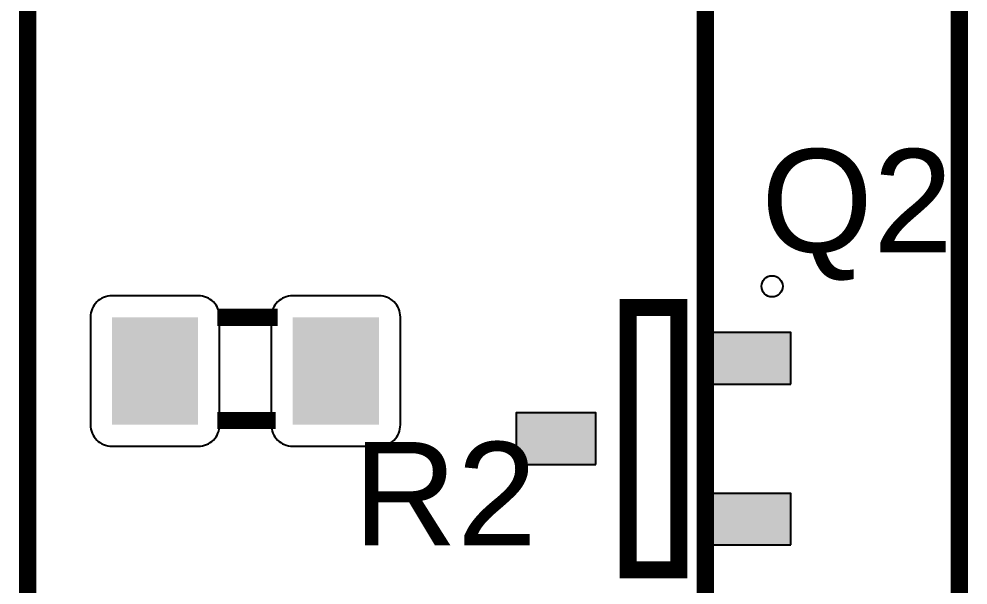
# Model space of a CAD drawing. Header units: inches. Extents: x 15 to 148, y 10 to 111.
# Drawn here: x 142.008 to 143, y 99.307 to 99.9 of the extents above; entities that cross this region are included whole.
import ezdxf

# ---------------------------------------------------------------- set-up
doc = ezdxf.new("R2010")
doc.units = ezdxf.units.IN
doc.header["$MEASUREMENT"] = 0
doc.layers.add('BLK_12AWG', color=7, linetype='Continuous')

# ---------------------------------------------------------------- blocks, each defined once
blk = doc.blocks.new('RPAD')
blk.add_trace([(-0.5, -0.5), (-0.5, 0.5), (0.5, -0.5), (0.5, 0.5)])
blk = doc.blocks.new('CEGHSD')
for points, const_width in [([(136.80954, 102.30923), (136.80954, 99.55332)], 0.008), ([(136.80954, 102.30923), (136.80954, 99.55332)], 0.008), ([(136.80954, 102.30923), (136.80954, 99.55332)], 0.008), ([(136.69143, 101.98443), (136.69143, 99.87813)], 0.008), ([(136.69143, 101.98443), (136.69143, 99.87813)], 0.008), ([(136.69143, 101.98443), (136.69143, 99.87813)], 0.008), ([(136.37647, 101.65962), (136.37647, 100.20293)], 0.008), ([(136.37647, 101.65962), (136.37647, 100.20293)], 0.008), ([(136.37647, 101.65962), (136.37647, 100.20293)], 0.008), ([(136.67918, 100.30058), (136.65556, 100.30058), (136.65556, 100.42262), (136.67918, 100.42262), (136.67918, 100.30058)], 0.00787), ([(136.67918, 100.30058), (136.65556, 100.30058), (136.65556, 100.42262), (136.67918, 100.42262), (136.67918, 100.30058)], 0.00787), ([(136.67918, 100.30058), (136.65556, 100.30058), (136.65556, 100.42262), (136.67918, 100.42262), (136.67918, 100.30058)], 0.00787), ([(136.46473, 100.4181), (136.49273, 100.4181)], 0.008), ([(136.46473, 100.4181), (136.49273, 100.4181)], 0.008), ([(136.46473, 100.4181), (136.49273, 100.4181)], 0.008), ([(136.46473, 100.3701), (136.49173, 100.3701)], 0.008), ([(136.46473, 100.3701), (136.49173, 100.3701)], 0.008), ([(136.46473, 100.3701), (136.49173, 100.3701)], 0.008)]:
    blk.add_lwpolyline(points, dxfattribs=dict(const_width=const_width))
for points in [[(136.41573, 100.3581), (136.45573, 100.3581), (136.45677, 100.35815), (136.45778, 100.35829), (136.45874, 100.35854), (136.45967, 100.35887), (136.46054, 100.35928), (136.46137, 100.35978), (136.46214, 100.36035), (136.46284, 100.36099), (136.46348, 100.36169), (136.46405, 100.36246), (136.46455, 100.36328), (136.46496, 100.36416), (136.46529, 100.36508), (136.46553, 100.36605), (136.46568, 100.36706), (136.46573, 100.3681), (136.46573, 100.4181), (136.46568, 100.41914), (136.46553, 100.42014), (136.46529, 100.42111), (136.46496, 100.42203), (136.46455, 100.42291), (136.46405, 100.42373), (136.46348, 100.4245), (136.46284, 100.42521), (136.46214, 100.42585), (136.46137, 100.42641), (136.46054, 100.42691), (136.45967, 100.42732), (136.45874, 100.42765), (136.45778, 100.4279), (136.45677, 100.42805), (136.45573, 100.4281), (136.41573, 100.4281), (136.41469, 100.42805), (136.41369, 100.4279), (136.41272, 100.42765), (136.4118, 100.42732), (136.41092, 100.42691), (136.4101, 100.42641), (136.40933, 100.42585), (136.40862, 100.42521), (136.40798, 100.4245), (136.40741, 100.42373), (136.40692, 100.42291), (136.4065, 100.42203), (136.40617, 100.42111), (136.40593, 100.42014), (136.40578, 100.41914), (136.40573, 100.4181), (136.40573, 100.3681), (136.40578, 100.36706), (136.40593, 100.36605), (136.40617, 100.36508), (136.4065, 100.36416), (136.40692, 100.36328), (136.40741, 100.36246), (136.40798, 100.36169), (136.40862, 100.36099), (136.40933, 100.36035), (136.4101, 100.35978), (136.41092, 100.35928), (136.4118, 100.35887), (136.41272, 100.35854), (136.41369, 100.35829), (136.41469, 100.35815), (136.41573, 100.3581)], [(136.49973, 100.3581), (136.53973, 100.3581), (136.54077, 100.35815), (136.54178, 100.35829), (136.54274, 100.35854), (136.54367, 100.35887), (136.54454, 100.35928), (136.54537, 100.35978), (136.54614, 100.36035), (136.54684, 100.36099), (136.54748, 100.36169), (136.54805, 100.36246), (136.54855, 100.36328), (136.54896, 100.36416), (136.54929, 100.36508), (136.54953, 100.36605), (136.54968, 100.36706), (136.54973, 100.3681), (136.54973, 100.4181), (136.54968, 100.41914), (136.54953, 100.42014), (136.54929, 100.42111), (136.54896, 100.42203), (136.54855, 100.42291), (136.54805, 100.42373), (136.54748, 100.4245), (136.54684, 100.42521), (136.54614, 100.42585), (136.54537, 100.42641), (136.54454, 100.42691), (136.54367, 100.42732), (136.54274, 100.42765), (136.54178, 100.4279), (136.54077, 100.42805), (136.53973, 100.4281), (136.49973, 100.4281), (136.49869, 100.42805), (136.49769, 100.4279), (136.49672, 100.42765), (136.4958, 100.42732), (136.49492, 100.42691), (136.4941, 100.42641), (136.49333, 100.42585), (136.49262, 100.42521), (136.49198, 100.4245), (136.49141, 100.42373), (136.49092, 100.42291), (136.4905, 100.42203), (136.49017, 100.42111), (136.48993, 100.42014), (136.48978, 100.41914), (136.48973, 100.4181), (136.48973, 100.3681), (136.48978, 100.36706), (136.48993, 100.36605), (136.49017, 100.36508), (136.4905, 100.36416), (136.49092, 100.36328), (136.49141, 100.36246), (136.49198, 100.36169), (136.49262, 100.36099), (136.49333, 100.36035), (136.4941, 100.35978), (136.49492, 100.35928), (136.4958, 100.35887), (136.49672, 100.35854), (136.49769, 100.35829), (136.49869, 100.35815), (136.49973, 100.3581)], [(136.73115, 100.387), (136.73115, 100.411), (136.69415, 100.411), (136.69415, 100.387), (136.73115, 100.387)], [(136.64059, 100.3496), (136.64059, 100.3736), (136.60359, 100.3736), (136.60359, 100.3496), (136.64059, 100.3496)], [(136.73115, 100.3122), (136.73115, 100.3362), (136.69415, 100.3362), (136.69415, 100.3122), (136.73115, 100.3122)]]:
    blk.add_lwpolyline(points, close=True)
blk.add_circle((136.72249, 100.43247), 0.00492)
blk.add_circle((136.72249, 100.43247), 0.00492)
blk.add_circle((136.72249, 100.43247), 0.00492)
for p, xscale, yscale, rotation in [((136.43573, 100.3931), 0.04, 0.05, 180), ((136.51973, 100.3931), 0.04, 0.05, 180), ((136.71265, 100.399), 0.024, 0.037, 90), ((136.62209, 100.3616), 0.024, 0.037, 90), ((136.71265, 100.3242), 0.024, 0.037, 90)]:
    blk.add_blockref('RPAD', p, dxfattribs=dict(xscale=xscale, yscale=yscale, rotation=rotation))
at = {"width": 1.041667}
for s, p in [('Q2', (136.71737, 100.44831)), ('Q2', (136.71737, 100.44831)), ('Q2', (136.71737, 100.44831)), ('R2', (136.52773, 100.3121)), ('R2', (136.52773, 100.3121)), ('R2', (136.52773, 100.3121))]:
    blk.add_text(s, height=0.048, dxfattribs=at).set_placement(p)

msp = doc.modelspace()

# ---------------------------------------------------------------- block references
at = {"layer": 'BLK_12AWG', "xscale": 2.25, "yscale": 2.25, "zscale": 2.25}
msp.add_blockref('CEGHSD', (-164.83027, -126.3532), dxfattribs=at)

doc.saveas('drawing.dxf')
